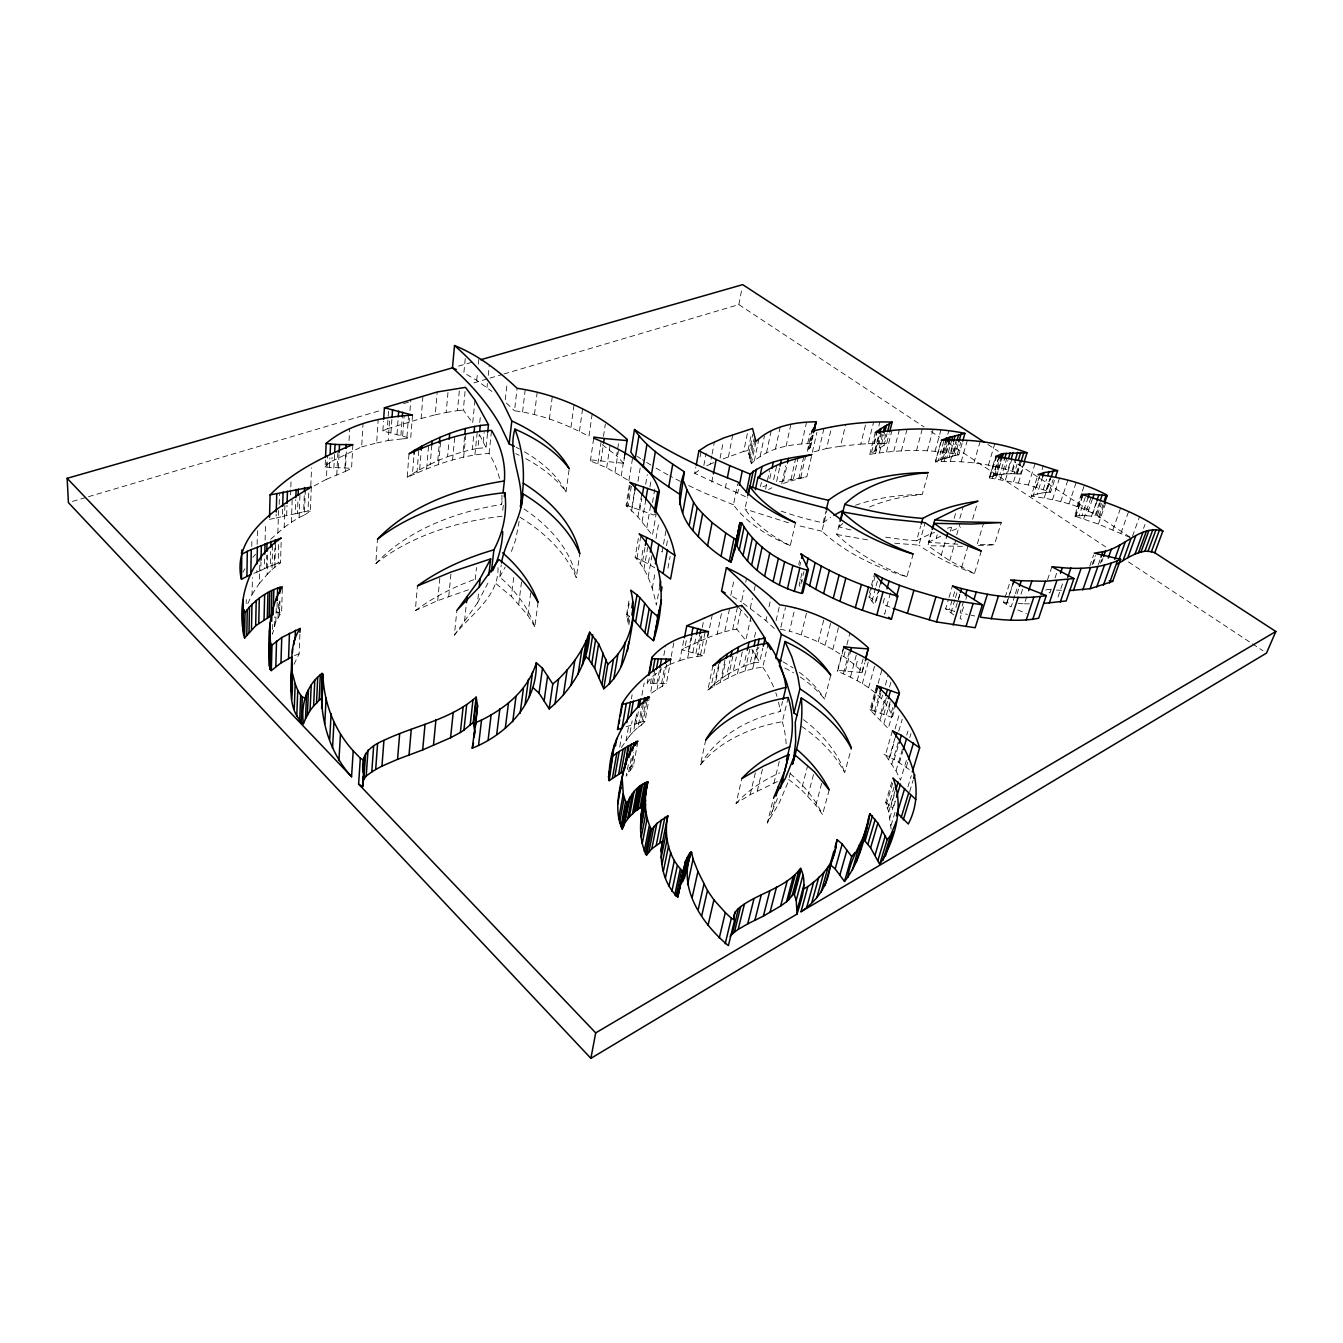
<?xml version="1.0" encoding="UTF-8"?>
<svg xmlns="http://www.w3.org/2000/svg" width="1343" height="1343" viewBox="0 0 1343 1343"><rect width="100%" height="100%" fill="white"/><g stroke="black" fill="none" stroke-linecap="round" stroke-linejoin="round"><path stroke-width="0.75" stroke-dasharray="5 3.75" d="M246.189 603.443L246.256 599.566M251.762 546.483L251.913 538.207M247.834 603.628L252.081 594.345L252.417 577.624M257.151 544.435L257.503 527.933M253.844 573.36L256.866 572.168L256.949 568.005M252.081 594.345L259.367 583.45L259.87 560.535M256.866 572.168L260.794 570.49L260.978 562.197M260.794 570.49L264.437 568.643L264.689 558.285M265.108 540.138L265.511 523.703M266.384 567.804L266.686 555.381M259.367 583.45L267.139 574.468L267.777 549.589M264.437 568.643L270.262 566.125L270.631 551.654M267.139 574.468L271.974 569.55L272.646 544.721M272.747 624.411L272.461 634.148L275.802 621.943L281.61 611.938L282.383 586.807M270.262 566.125L274.392 564.715L274.862 548.196M269.473 519.321L276.087 518.096L276.188 514.033M274.845 567.283L275.533 542.471M274.56 626.493L274.845 616.79M277.883 532.953L278.521 510.491M275.802 621.943L276.205 608.362M279.193 504.397L279.495 494.274M274.392 564.715L278.135 562.969L278.807 540.272M277.195 602.386L276.893 612.861L281.61 611.938M278.035 617.562L278.505 602.084M279.176 612.257L279.495 601.798M271.974 569.55L280.519 562.767L281.275 538.023M276.087 518.096L282.366 516.467L282.618 508.342M279.512 614.674L279.965 600.002M270.732 539.231L284.212 527.396L284.917 505.002M286.68 515.561L286.999 505.421M290.575 494.912L290.776 488.869M290.843 486.854L291.045 480.794M284.212 527.396L291.397 522.293L292.237 497.917M282.366 516.467L295.275 513.748L295.762 499.579M295.275 513.748L297.458 513.379L297.978 499.21M291.397 522.293L299.103 517.508L300.009 493.2M297.458 513.379L303.636 511.733L304.257 495.584M299.103 517.508L304.374 515.057L305.314 490.799M293.999 664.349L299.136 653.823L299.976 632.352M303.636 511.733L308.017 511.045L308.907 488.852M310.821 485.797L311.542 467.784M304.374 515.057L310.317 511.23L311.324 487.005M812.767 435.703L810.4 447.051L808.016 450.895L812.549 430.985M352.89 444.617L351.564 468.287L325.073 467.146L325.442 459.222M325.073 467.146L326.668 464.93L326.937 459.004M314.212 485.914L326.383 479.333L327.507 455.462M329.438 467.8L329.908 457.896M326.668 464.93L331.889 461.237L332.09 457.291M333.87 468.136L334.558 454.303M336.757 475.036L337.949 451.231M338.318 468.304L339.024 454.454M344.916 468.136L345.772 452.339M326.383 479.333L345.319 471.477L346.595 447.739M349.062 440.588L349.7 428.82M331.889 461.237L361.653 446.85L363.046 423.414M361.653 446.85L376.644 442.972L378.155 419.62M412.519 415.105L410.706 438.288L382.856 430.969L383.51 421.299M502.081 516.232A249.328 157.819 8.4 0 0 375.805 563.64L377.467 539.214M382.856 430.969L387.321 428.786L388.765 407.55M376.644 442.972L388.177 440.504L389.789 417.22M390.947 432.882L391.887 419.352M397.008 434.326L398.132 418.865M400.886 435.501L402.329 416.179M388.177 440.504L402.43 438.876L404.176 415.659M406.946 436.979L408.708 413.795M409.078 422.189L409.38 418.344M409.968 410.673L410.84 399.156M499.512 478.494A256.228 141.284 1.7 0 0 489.07 453.464C460.414 455.159 433.05 465.551 407.181 477.386L409.011 453.816M407.181 477.386L412.502 473.827L414.064 454.236M387.321 428.786L421.131 418.529L422.995 395.581M416.951 473.089L418.848 449.586M412.502 473.827L419.637 469.697L420.93 454.068M426.621 468.825L428.602 445.406M468.438 589.762L437.717 600.64L415.323 610.612L417.421 585.934M419.637 469.697L430.18 464.342L431.842 444.869M421.131 418.529L435.25 414.819L437.214 391.971M430.18 464.342L437.784 460.615L439.161 445.07M438.573 464.477L440.655 441.142M435.25 414.819L446.178 412.486L448.226 389.688M437.784 460.615L447.572 456.687L448.998 441.209M437.717 600.64L440.017 576.113M452.574 459.944L454.757 436.693M446.178 412.486L457.459 410.656L459.608 387.926M465.232 358.648L463.872 372.85L476.715 380.354L491.907 391.434M474.986 400.147L472.686 422.944L463.301 410.051L465.484 387.355M448.747 596.46L451.13 572.017M447.572 456.687L463.134 451.684L464.644 436.257M463.637 457.174L465.903 434.007M476.715 380.354L477.537 372.229M478.36 364.104L478.964 358.01M463.134 451.684L472.316 449.485L473.861 434.091M498.001 567.619C498.941 596.645 470.587 614.658 454.37 635.105L456.889 610.377M474.918 454.757L477.285 431.64M479.753 422.525L480.391 416.28M472.316 449.485L477.907 448.31L479.3 434.863M486.989 387.573L487.408 383.494M488.264 375.352L489.322 365.178M483.178 441.981L484.185 432.412M454.37 635.105L464.544 621.104L466.273 604.719M477.907 448.31L486.032 447.706L487.66 432.362M475.221 579.656L476.513 567.501M489.07 453.464L491.555 430.415M464.544 621.104L477.487 602.906L478.595 592.733M505.287 399.71L506.882 385.407M375.805 563.64A250.386 156.661 8.9 0 1 501.678 504.464L502.114 500.553M502.752 510.34L503.659 502.467M592.196 413.845L588.939 436.374C565.789 423.985 540.675 414.114 514.503 410.807L517.105 388.278M627.382 479.787L606.65 467.784L590.4 460.951L590.517 459.826L623.622 463.285L624.596 455.965M538.073 602.319L534.816 626.711A206.805 128.727 2.1 0 0 499.797 576.97L501.208 564.916M522.578 411.898L525.247 389.386M534.816 626.711L527.799 615.212L511.381 596.426L514.117 574.216M534.48 414.332L537.25 391.837M518.7 604.333L521.755 580.058M549.388 419.167L552.275 396.672M527.799 615.212L530.972 590.886M570.943 427.376L574.032 404.881M525.717 458.634A146.068 83.148 5.2 0 1 566.024 491.924L569.231 468.757M579.454 431.237L582.61 408.725M590.4 460.951L593.858 437.063M519.959 517.206A201.383 121.508 3.6 0 1 576.281 577.675L579.807 553.803M597.853 463.771L601.244 440.991M603.46 436.475L605.307 424.17M600.875 461.287L603.662 442.67M606.65 467.784L610.125 445.003M623.622 463.285L616.622 455.747L618.552 443.408M615.027 472.132L618.586 449.351M621.255 475.926L624.881 453.111M628.91 480.76L632.603 457.929M656.475 512.069L652.413 535.32L637.908 516.87L626.073 505.371L629.817 482.305M626.761 506.596L630.203 485.444M655.334 514.369L653.722 514.973L628.155 505.858L631.613 484.722M631.865 507.486L634.4 492.109M631.529 511.196L635.34 488.097M637.975 481.348L640.191 468.019M637.908 516.87L641.786 493.737M639.805 510.206L641.736 498.673M645.681 484.235L647.292 474.7M659.933 585.33L656.341 605.189C652.916 588.049 647.544 570.322 635.138 557.395L638.798 535.857M642.105 521.672L645.698 500.452M629.699 619.794L628.658 625.804L626.677 614.137L629.397 598.139M626.879 617.025L629.615 601.009M637.018 558.319L640.678 536.764M649.928 487.005L651.237 479.367M628.121 621.406L629.498 613.398M640.527 563.775L643.213 548.078M646.772 527.849L650.751 504.649M642.642 561.055L645.009 547.34M652.497 502.584L655.132 487.257M643.935 569.079L647.695 547.474M654.696 567.804L648.283 563.808L649.659 555.968M648.149 577.205L651.959 555.549M656.022 538.459L658.758 522.947M619.744 746.96L621.775 735.444M631.395 698.897L632.117 694.784M652.295 588.268L655.115 572.471M625.989 740.95L629.061 723.726M665.943 530.686L662.099 552.107L660.269 548.767M621.373 747.514L629.414 736.082L632.167 720.805M666.514 545.694L667.572 539.852M626.073 726.781L634.668 724.179L636.548 713.872M629.414 736.082L633.527 731.566L636.632 714.392M628.289 764.62L626.191 776.187L633.376 766.098L637.623 743.032M634.668 724.179L636.146 723.81L638.781 709.373M641.92 695.321L644.17 683.033M628.658 771.973L631.563 756.31M630.236 770.009L633.409 752.684M633.527 731.566L638.076 727.302L642.609 702.557M629.447 767.86L631.747 766.316L634.215 752.869M667.975 568.139L670.123 556.388M670.996 659.161L666.346 683.537L647.192 683.167L647.947 679.088M636.146 723.81L640.208 722.265L643.23 705.78M638.076 727.302L641.35 725.102L645.899 700.375M640.208 722.265L643.196 721.577L646.99 700.996M650.432 683.621L651.943 675.479M641.35 725.102L644.858 721.678L649.424 696.983M654.931 669.267L650.381 693.76L666.346 683.537M653.672 683.822L655.569 673.649M745.449 496.658L694.7 473.34L695.842 467.196M656.878 683.856L659.161 671.651M700.056 456.922L701.197 450.795M656.979 689.765L661.579 665.322M663.845 655.468L665.742 645.345M661.562 683.553L664.634 667.286M703.85 465.45L706.166 453.212M662.452 686.458L667.085 662.049M519.17 521.285L515.678 539.651L510.323 554.458M664.584 667.572L669.687 664.466L670.829 658.406M671.215 656.391L674.304 640.242M503.994 373.975L738.851 304.609L741.907 288.627M706.804 465.82L710.162 464.141L711.723 455.999M712.109 453.968L714.459 441.763M711.807 482.053L712.999 475.909M669.687 664.466L679.759 660.672L684.477 636.498M720.083 458.114L723.256 441.881M708.399 631.63L703.497 655.669L682.076 649.878L684.896 647.83L686.861 637.807M688.254 651.389L691.041 637.337M679.759 660.672L687.633 658.204L692.4 634.081M728.393 456.973L732.791 434.729M725.27 488.214L726.916 480.022M692.904 652.497L696.094 636.464M695.909 653.453L699.938 633.409M699.468 641.4L700.677 635.407M702.288 627.416L704.303 617.427M687.633 658.204L697.621 656.408L702.49 632.335M700.542 654.612L705.428 630.555M723.172 458.87L743.72 451.399L748.236 429.273M795.509 522.796L790.272 545.661A115.229 61.728 13.3 0 1 733.446 504.767L737.676 483.967M684.896 647.83L707.56 637.824L712.445 613.919M737.676 493.401L738.516 489.305M810.971 443.626C789.969 443.845 766.685 448.226 751.358 463.721L748.001 450.593L750.888 436.525M748.672 454.303L752.819 434.175M749.176 457.107L752.08 442.989M749.881 459.004L754.044 438.825M750.452 461.824L755.051 439.597M751.358 463.721L755.975 441.494M707.56 637.824L717.179 634.148L722.131 610.293M754.313 460.85L758.946 438.657M790.272 545.661A113.03 60.687 13.6 0 1 744.979 509.014L747.346 497.665M768.28 643.23L762.774 667.186C742.696 669.284 724.347 679.122 707.795 690.168L712.864 665.893M707.795 690.168L711.001 686.944L715.668 664.701M730.793 595.436L734.084 579.773M760.188 456.184L764.419 436.055M717.179 634.148L724.7 631.747L729.719 607.943M714.056 686.172L719.176 661.948M711.001 686.944L715.416 683.151L719.68 662.972M766.5 452.893L771.184 430.818M788.19 697.487L782.298 721.745A182.782 123.741 17.9 0 0 700.425 764.906L705.679 740.127M760.507 486.552L761.38 482.473M720.284 682.227L725.438 658.036M715.416 683.151L722.064 678.181L725.505 662.082M724.7 631.747L732.623 629.833L737.693 606.062M765.594 489.087L769.539 470.721M774.29 628.474L765.896 620.55L741.504 601.916L744.039 590.165M745.718 582.325L746.574 578.413M722.064 678.181L726.916 674.74L729.937 660.672M751.039 616.655L745.801 640.443L736.77 629.128L741.873 605.391M775.482 448.931L780.216 426.94M769.791 478.561L771.117 472.451M728.141 678.114L733.345 653.974M773.652 479.636L776.758 465.383M726.916 674.74L733.312 671.047L736.367 657.012M779.561 468.086L776.455 482.288L806.824 476.748L811.911 454.589M750.267 608.194L752.416 598.39M754.128 590.551L755.421 584.658M786.075 446.296L790.893 424.354M737.458 673.783L742.746 649.71M781.727 483.984L785.756 465.719M783.54 480.727L787.569 462.479M733.312 671.047L743.703 666.246L746.809 652.245M744.979 671.08L750.334 647.057M754.481 637.27L756.26 629.33M783.523 483.396L790.658 480.995L795.627 458.718M743.703 666.246L749.982 664.063L753.104 650.096M793.478 478.662L798.011 458.45M801.704 443.811L806.606 421.954M749.982 664.063L753.843 662.888L756.982 648.921M752.751 668.68L758.157 644.69M756.613 657.147L758.862 647.192M765.896 620.55L766.786 616.622M769.002 606.801L771.235 596.98M798.766 478.863L803.802 456.654M807.714 443.375L809.963 433.453M800.781 477.47L805.834 455.277M807.244 451.298L811.776 431.355M753.843 662.888L759.618 662.149L762.807 648.199M809.661 448.646L812.834 434.729M810.4 447.051L813.119 435.132M962.176 443.106L958.852 454.773C929.759 448.663 899.071 449.636 869.777 454.37L886.598 443.66L889.116 433.873M812.347 452.255L816.913 432.345M776.103 620.6L779.729 604.854M777.446 781.559L750.166 794.72L736.065 803.45L741.823 778.571M818.827 450.56L823.897 428.702M780.854 627.282L785.437 607.607M798.732 564.53L799.639 560.669M813.976 451.836L826.566 448.528L831.686 426.721M799.74 566.041L800.646 562.18M801.922 573.192L799.186 584.776L800.243 587.059L803.903 571.598M750.166 794.72L756.025 769.925M843.706 646.604L837.528 670.325L862.189 672.574L862.021 671.567C841.843 651.976 816.259 639.134 789.499 631.126L795.09 607.54M757.234 791.027L763.16 766.265M826.566 448.528L840.483 446.229L845.704 424.489M781.156 511.129A182.497 92.516 12.9 0 0 823.108 522.83L825.811 511.549M913.19 554.021L906.861 576.768A141.871 74.755 15.1 0 1 821.966 531.224L827.406 508.577M700.425 764.906A184.344 123.539 17.9 0 1 780.132 711.555L782.566 701.482M801.183 635.088L806.891 611.501M773.904 783.221L779.964 758.577M906.861 576.768A144.859 76.215 15.4 0 1 836.739 534.497L839.996 521.302M850.69 529.981A202.105 101.497 13.6 0 1 839.19 526.892L840.584 521.252M840.483 446.229L860.762 444.097L866.101 422.441M787.753 782.885L779.141 803.198L767.34 822.99L773.501 798.111M767.34 822.99L772.259 811.239L775.112 799.773M818.256 641.904L824.149 618.317M860.762 444.097L868.216 443.694L873.621 422.071M869.777 454.37L875.435 431.825M789.147 777.53L791.061 769.959M871.59 452.306L877.063 430.599M874.377 443.694L876.861 433.89M878.842 426.033L879.833 422.105M825.089 645.144L831.048 621.557M874.679 450.812L879.161 433.084M875.518 450.207L880.001 432.48M875.518 453.699L881.025 432.01M868.216 443.694L878.994 443.71L881.495 433.89M879.195 447.991L882.687 434.225M879.396 452.792L884.919 431.12M878.994 443.71L883.442 443.442L885.944 433.638M884.03 445.389L887.035 433.621M832.828 649.492L838.871 625.905M886.464 451.869L892.037 430.23M829.185 789.919L822.52 814.58L815.856 805.162L801.418 789.785L807.781 765.174M800.277 677.04A107.91 69.567 12.9 0 1 824.585 699.149L830.763 675.193M893.766 451.265L899.39 429.659M876.71 685.635L870.063 709.524L891.45 717.246L892.541 716.692C883.963 693.424 859.218 680.582 837.596 671.332L843.79 647.595M843.807 656.576L846.375 646.738M846.896 644.774L849.985 632.973M807.798 796.265L814.244 771.637M901.338 451.08L907.012 429.508M843.454 673.632L849.716 649.911M845.301 671.366L850.505 651.607M869.441 592.951L870.969 587.193M871.473 585.279L874.528 573.746M869.307 597.92L875.435 574.871M815.856 805.162L821.916 782.415M850.472 676.973L856.8 653.252M871.993 601.278L875.586 587.831M876.106 585.901L878.154 578.212M855.978 666.078L858.093 658.188M878.826 589.275L874.696 604.669L868.417 596.796L876.19 601.093L879.296 589.56M879.346 587.344L880.89 581.569M916.446 450.728L922.221 429.206M857.22 680.616L863.616 656.895M862.021 671.567L864.153 663.694M862.189 672.574L864.858 662.72M884.399 598.407L882.838 604.165L891.45 607.691M862.307 683.805L868.77 660.068M927.258 450.979L933.116 429.491M890.443 592.985L884.634 614.204L881.797 611.485M801.704 726.395A145.665 98.559 12.9 0 1 844.697 772.695L851.395 748.336M868.585 687.885L875.116 664.147M869.626 506.949A190.991 106.248 17.4 0 1 922.255 494.543L928.298 472.602M935.03 451.298L940.956 429.844M1024.004 462.445L1020.378 474.113C993.434 463.923 964.022 460.112 935.316 461.908L941.292 440.336M935.316 461.908L941.863 439.631M935.886 461.186L938.371 460.548L944.364 439.01M885.641 537.166A202.105 101.497 13.6 0 0 916.547 540.809L920.694 525.885M875.401 693.24L877.617 685.316M878.171 683.335L882.032 669.486M938.371 460.548L940.553 459.675L945.455 442.065M895.11 704.605L888.21 728.577L870.734 710.581L877.399 686.676M942.937 451.919L945.103 444.113M947.822 434.377L948.913 430.482M871.641 709.893L877.751 688.002M941.208 461.522L947.218 439.984M894.723 543.21L918.881 545.14L925.142 522.712M942.954 458.97L947.873 441.377M940.553 459.675L944.146 458.618L949.081 441.024M944.129 461.337L950.173 439.816M874.562 711.236L880.152 691.326M874.847 714.476L881.562 690.554M944.146 458.618L946.714 458.064L951.65 440.47M946.714 458.064L949.098 457.342L952.942 443.694M881.478 698.981L882.603 695.019M885.39 685.098L888.176 675.193M950.945 452.944L953.681 443.207M950.273 461.388L956.35 439.883M949.098 457.342L952.54 456.2L956.401 442.552M957.828 544.234L928.433 542.32L931.589 531.14M981.313 551.083L974.447 573.562L949.736 560.753L927.879 545.728L932.109 530.787M880.706 713.418L885.205 697.487M954.134 453.363L956.904 443.626M952.54 456.2L954.94 455.529L958.264 443.845M880.253 719.26L887.051 695.338M889.486 687.129L891.735 679.189M957.358 454.169L960.681 442.485M883.761 714.51L887.74 700.576M936.172 538.442L937.246 534.732M883.963 723.34L890.812 699.401M888.865 708.147L890.006 704.185M961.168 461.791L967.329 440.319M891.399 712.394L893.112 706.435M892.541 716.692L894.841 708.735M941.158 555.532L946.58 536.831M892.407 730.844L885.406 754.984L895.999 770.848L900.465 780.132L907.734 755.891M950.408 531.341L951.482 527.631M954.168 518.398L955.78 512.841M895.059 728.896L899.726 712.915M973.893 462.966L980.138 441.511M888.68 759.567L895.747 735.427M889.821 757.217L894.539 741.118M959.809 518.415L963.351 506.328M898.736 731.213L902.244 719.21M956.703 534.883L959.96 523.736M949.736 560.753L955.78 540.155M891.87 764.016L898.433 741.705M909.261 769.489L894.253 759.433L898.4 745.365M891.131 829.202L888.713 812.095L885.709 802.392L892.39 779.847M895.999 770.848L902.614 748.504M906.76 735.108L907.952 731.096M886.262 804.793L892.961 782.247M899.407 762.706L902.731 751.576M953.815 614.859L945.623 608.849L948.46 599.314M949.031 597.417L952.422 585.968M972.617 519.237L977.385 503.205M988.414 465.165L994.777 443.744M887.74 808.436L894.472 785.873M909.765 737.576L910.957 733.563M961.622 567.518L968.337 545.023M888.713 812.095L896.033 787.636M945.623 608.849L949.266 609.722L956.115 586.841M895.395 800.982L893.145 808.503L890.829 806.354L894.774 793.209M1054.44 480.408L1050.646 492.109L1028.335 484.991L989.237 477.89L995.683 456.351M989.237 477.89L996.321 455.68M989.875 477.201L997.211 455.126M950.894 612.945L954.907 599.582M955.477 597.669L957.76 590.03M889.771 818.172L894.858 801.234M992.393 478.058L998.856 456.519M990.765 476.647L993.3 476.06L999.175 456.502M906.24 767.054L907.918 761.481M994.475 475.707L999.78 458.114M959.825 594.278L954.655 611.451L949.266 609.722M993.3 476.06L995.667 475.355L1000.971 457.762M958.415 599.582L960.715 591.944M891.03 825.542L895.009 812.347M995.633 478.477L1002.13 456.956M995.667 475.355L996.959 475.086L1002.264 457.51M983.831 522.343L977.116 544.553L994.408 544.771L1001.257 522.595M996.959 475.086L999.746 474.75L1004.48 459.121M963.586 601.412L960.127 612.844L967.447 614.406M1000.501 479.098L1007.032 457.577M907.902 786.847L911.309 775.616M999.746 474.75L1003.758 474.079L1007.905 460.431M963.552 606.969L960.06 618.418L964.895 621.003M965.869 599.314L967.027 595.503M1003.758 474.079L1006.629 473.861L1010.221 461.942M909.664 791.615L913.089 780.384M1005.403 480.089L1011.984 458.584M1006.629 473.861L1011.078 473.726L1014.67 462.026M1012.639 471.192L1015.627 461.472M1011.078 473.726L1014.133 473.777L1017.138 464.04M1013.596 481.734L1020.227 460.229M1017.339 472.854L1020.361 463.117M1017.255 473.945L1020.277 464.208M1018.498 482.725L1025.179 461.237M1028.335 484.991L1035.1 463.503M1130.067 537.166L1099.699 517.189C1079.386 504.699 1054.691 499.344 1031.189 496.155L1038.038 474.583M1031.189 496.155L1033.438 495.164L1040.305 473.592M1036.494 487.14L1039.6 477.386M1042.084 469.58L1043.326 465.668M1033.438 495.164L1037.098 494.14L1042.739 476.53M1014.788 595.57L1011.128 606.902L1003.422 602.571L1010.658 579.924M1006.192 604.518L1013.461 581.872M1037.098 494.14L1042.168 492.965L1046.566 479.283M1006.948 602.822L1009.365 595.285M1009.97 593.405L1013.008 583.97M1046.214 490.094L1049.991 478.377M1044.233 497.783L1051.183 476.245M1042.168 492.965L1046.264 492.377L1050.679 478.712M1015.409 593.69L1018.447 584.255M1049.37 491.286L1053.147 479.569M1017.037 593.942L1018.867 588.284M1020.999 594.177L1023.45 586.622M1052.492 499.646L1059.526 478.108M1018.145 603.544L1024.407 603.83L1026.875 596.309M1060.752 501.728L1067.853 480.19M1068.978 504.045L1076.146 482.523M1047.523 579.79L1051.905 566.729M1077.12 506.697L1081.736 492.999M1082.391 491.051L1084.372 485.176M1129.95 537.418L1098.389 524.106L1074.618 516.081L1081.904 494.442M1075.374 516.568L1082.659 494.946M1051.2 589.224L1049.941 592.968L1045.794 590.081M1054.977 578.027L1057.495 570.557M1074.618 516.081L1075.978 515.846L1083.264 494.241M1075.978 515.846L1079.05 515.813L1086.353 494.207M1079.05 515.813L1082.005 515.645L1087.998 497.984M1083.7 518.885L1091.053 497.279M1058.049 596.947L1063.136 582.006M1082.005 515.645L1086.688 515.762L1092.715 498.102M1091.54 516.199L1096.241 502.467M1096.996 501.241L1092.967 512.992L1014.15 461.606M1086.688 515.762L1094.763 516.484L1099.497 502.769M1096.274 514.671L1100.32 502.92M1097.399 515.259L1101.461 503.507M1098.876 516.216L1102.939 504.464M1103.778 505.438L1099.699 517.189L1094.763 516.484M1098.389 524.106L1105.893 502.483M1089.761 566.074L1093.622 555.012M1092.144 564.765L1095.368 555.549M1093.269 563.741L1095.854 556.371M1098.339 564.614L1100.286 559.091M1100.421 563.254L1101.713 559.561M1101.629 562.096L1102.922 558.403M1112.877 529.864L1120.515 508.242M1120.952 533.087L1128.657 511.448M1132.468 536.31L1139.569 516.635M1143.548 528.387L1144.991 524.441M647.192 683.167L650.969 677.829L661.176 669.637M772.259 811.239L777.715 797.776M477.487 602.906L487.929 583.131M499.797 576.97L505.186 567.031M242.965 572.168L244.846 568.777M252.887 557.345L255.606 554.223M694.7 473.34L700.408 469.362M345.319 471.477L351.564 468.287M928.433 542.32L941.51 535.79M768.532 489.456L771.889 487.778M952.019 530.619L960.514 527.178M710.162 464.141L713.972 462.546M762.891 486.804L766.618 485.377M294.453 655.585L299.136 653.823M72.421 501.426L86.472 497.279M88.487 496.692L381.563 410.135M403.639 403.605L411.663 401.238M473.894 382.873L487.945 378.709M489.943 378.122L501.997 374.563M458.534 366.102L472.635 362.056M790.658 480.995L806.824 476.748M954.94 455.529L958.852 454.773M743.72 451.399L748.001 450.593M732.623 629.833L736.77 629.128M631.747 766.316L633.376 766.098M697.621 656.408L703.497 655.669M457.459 410.656L463.301 410.051M278.135 562.969L280.519 562.767M402.43 438.876L410.706 438.288M1046.264 492.377L1050.646 492.109M978.476 545.611L994.408 544.771M1024.407 603.83L1032.129 603.813M962.444 546.332L927.879 545.728M1056.505 590.097L1061.574 590.282M1014.133 473.777L1020.378 474.113M643.196 721.577L644.858 721.678M883.442 443.442L886.598 443.66M1003.422 602.571L1012.219 603.225M308.017 511.045L310.317 511.23M1046.482 589.308L1050.646 589.678M836.739 534.497L867.947 539.953M780.384 629.246L789.499 631.126M971.107 615.195L974.766 615.984M821.966 531.224L797.994 525.516M626.073 505.371L628.155 505.858M788.492 522.813L744.979 509.014M733.446 504.767L708.382 494.644A314.698 151.558 12.8 0 1 687.616 485.024M1017.809 609.991L1026.438 613.499M635.138 557.395L648.283 563.808M883.929 754.246L894.253 759.433M732.573 596.51L741.504 601.916M799.857 579.421L802.694 581.25M987.877 444.483L998.386 451.332M738.851 304.609L924.051 426.923M931.035 431.539L939.781 437.314M948.511 443.089L1105.742 546.937M1128.456 561.945L1250.753 642.726M1252.499 643.868L1262.991 650.801M602.235 444.684L616.622 455.747M885.709 802.392L890.829 806.354M626.677 614.137L629.8 616.588M788.677 779.427L801.418 789.785M496.138 583.735L511.381 596.426M506.412 403.051L514.503 410.807M870.063 709.524L870.734 710.581M751.828 649.206L759.618 662.149M479.569 434.729L486.032 447.706M837.528 670.325L837.596 671.332M680.347 481.382A314.698 151.558 12.8 0 1 669.704 475.791M667.958 474.851A314.698 151.558 12.8 0 1 654.41 467.129M650.902 465.031A314.698 151.558 12.8 0 1 642.323 459.692M640.645 458.618A314.698 151.558 12.8 0 1 637.321 456.452M823.108 522.83A195.088 109.471 17.1 0 1 830.662 517.408M855.525 505.287A195.088 109.471 17.1 0 1 922.255 494.543M839.19 526.892A190.991 106.248 17.4 0 1 842.951 523.367M916.547 540.809A209.928 117.21 19.1 0 1 934.61 532.416M947.419 528.235A209.928 117.21 19.1 0 1 951.247 527.211M974.447 573.562A141.3 72.891 16.3 0 1 918.881 545.14M516.115 447.269A148.754 84.072 5.1 0 1 519.489 449.032M524.374 451.768A148.754 84.072 5.1 0 1 566.024 491.924M515.712 453.649A146.068 83.148 5.2 0 1 519.12 455.26M523.988 508.947A195.39 116.539 3.8 0 1 576.281 577.675M415.323 610.612A277.145 183.118 10.1 0 1 474.364 579.488M501.896 495.131A256.228 141.284 1.7 0 1 501.678 504.464M803.483 719.663A141.754 95.118 12.7 0 1 844.697 772.695M790.221 773.635A147.26 102.639 12.4 0 1 822.52 814.58M738.549 607.355A345.302 224.785 5 0 1 751.056 621.305M782.969 661.864A109.941 70.608 12.6 0 1 793.092 667.924M799.37 672.323A109.941 70.608 12.6 0 1 824.585 699.149M784.866 668.042A107.91 69.567 12.9 0 1 793.646 672.843M736.065 803.45A202.256 139.353 20.2 0 1 779.88 772.863M782.298 721.745A210.7 138.917 8.5 0 1 786.226 745.55M762.774 667.186A185.468 119.947 9 0 1 774.407 688.959M775.784 692.686A185.468 119.947 9 0 1 776.993 696.429M778.504 702.087A185.468 119.947 9 0 1 780.132 711.555"/><path stroke-width="1.5" d="M322.908 674.236C323.663 702.053 334.206 730.172 353.209 750.787L351.564 776.724C326.634 749.36 317.636 710.363 322.908 674.236L322.085 673.397C306.439 684.98 300.731 704.773 303.451 723.743C286.428 709.272 291.397 682.412 292.103 662.452M646.47 786.545C642.021 808.352 635.793 834.288 646.52 855.138L651.523 829.739C644.204 815.738 643.851 797.003 647.914 781.861C628.944 788.173 622.967 811.306 622.279 829.135C610.175 802.761 626.224 773.115 627.735 746.305L637.975 741.118C621.943 757.905 622.279 782.633 617.679 803.903M291.515 657.113L280.956 662.972L271.303 670.61L272.008 645.043L281.761 637.489L300.127 628.457C285.807 649.609 294.99 675.865 291.599 699.3M269.523 517.29L270.094 494.896L311.324 487.005C279.126 506.277 232.725 533.574 241.001 577.792L241.488 579.219L250.805 574.569L251.275 549.623L281.275 538.023C248.908 559.259 235.562 601.16 244.594 638.026L255.674 625.737L271.152 615.749L271.823 590.567M241.488 579.219L241.824 549.925M242.781 630.27L243.033 600.237M243.519 634.954L243.184 604.887M244.594 638.026L245.014 612.593L243.922 609.537M246.894 576.281L247.33 551.318L251.275 549.623M246.81 635.189L247.246 609.772M456.284 369.51L452.473 367.831L67.15 478.309L68.409 502.618L590.886 1058.351L595.704 1032.885L797.087 914.046C801.351 899.323 807.932 883.308 800.629 868.35C786.88 886.581 762.908 891.987 744.442 903.973C739.204 907.583 731.515 912.736 734.604 920.156L728.393 945.657C702.372 924.118 676.587 887.253 691.628 852.419L689.933 852.788L685.518 861.132L677.762 897.141C663.207 883.862 658.473 859.956 662.687 841.054L651.791 848.793L646.52 855.138M897.275 812.985L908.304 823.981C924.672 792.79 913.223 756.613 892.407 730.844L901.371 735.309L919.636 747.782L912.3 771.94M249.009 632.352L249.479 606.986C258.393 597.753 269.758 589.611 282.383 586.807C267.207 610.847 267.895 641.904 269.943 669.2L271.303 670.61M251.477 629.615L251.964 604.266M255.674 625.737L256.211 600.439M257.033 563.859L257.386 547.256M797.087 914.046L796.198 900.314L793.914 893.481L800.629 868.35M258.763 623.303L259.317 598.021M261.029 560.132L261.348 545.627M514.923 429.139C507.016 455.445 524.71 479.938 520.446 506.613C525.382 480.794 524.559 453.8 514.923 429.139A147.411 82.393 5.3 0 1 569.231 468.757A150.114 83.3 5.2 0 0 511.801 421.014L503.205 403.269A498.085 262.17 -1.7 0 0 454.505 345.537L452.473 367.831A493.217 264.353 -2 0 1 500.687 426L509.165 443.912A148.754 84.072 5.1 0 1 514.403 446.396M264.789 554.139L265.041 543.797M264.034 619.996L264.655 594.764M266.787 551.251L266.988 542.958M267.324 617.696L267.962 592.481M269.154 616.655L269.809 591.457M270.749 547.524L270.9 541.33M269.154 665.96L270.161 622.816M269.943 669.2L270.631 643.65L269.507 630.757M271.689 621.238L271.89 613.449M273.133 614.842L273.838 589.661M274.979 544.066L275.097 539.936M276.255 512.002L276.759 493.704M276.423 600.606L276.54 596.728M277.262 600.287L277.632 587.714M275.802 666.615L276.557 641.081M279.747 593.421L279.932 587.126M282.668 506.311L283.104 492.109M280.956 662.972L281.761 637.489M287.066 503.39L287.452 491.219M288.56 658.641L289.45 633.224M295.846 497.565L296.132 489.473M290.692 690.856L291.733 656.912M292.455 652.631L292.589 648.719M298.112 495.164L298.331 489.104M293.932 644.573L294.083 640.645M295.04 639.956L295.41 630.203M294.218 709.44L295.191 683.705L292.539 673.615M304.408 491.538L304.559 487.492M296.753 716.172L297.76 690.403L295.191 683.705M299.976 632.352L300.127 628.457M814.059 431.489L815.94 421.82C794.888 421.971 771.503 426.1 755.975 441.494L752.533 428.484L724.045 437.835L707.711 445.053L698.897 450.812L696.228 465.148M299.674 721.04L300.714 695.254L297.76 690.403M301.268 722.719L302.326 696.933L300.714 695.254M303.451 723.743L305.516 718.673L306.624 692.938M307.346 715.433L308.47 689.698M305.516 718.673L310.082 710.581L311.223 684.896M310.082 710.581L313.607 705.998L314.782 680.347M325.526 457.241L326.164 443.391C349.65 423.347 382.285 416.934 412.519 415.105L384.417 407.768L383.628 419.369M313.607 705.998L316.512 703.178L317.72 677.543M330.109 453.934L330.579 444.046L326.164 443.391M316.512 703.178L319.114 700.24L320.339 674.639M632.939 619.039L647.36 635.524L653.47 640.678C665.054 605.357 665.876 562.599 639.117 533.91L652.396 540.289L674.908 555.465L670.56 579.018L658.104 569.919M321.648 699.821L322.085 673.397M321.615 708.332L322.874 682.697M334.659 452.322L335.045 444.399L330.579 444.046M657.365 618.233L657.533 614.574M324.771 723.81L326.08 698.091M339.124 452.49L339.527 444.583L352.89 444.617C323.025 456.905 292.841 471.494 270.094 494.896M329.723 739.422L331.1 713.62M345.974 448.377L346.192 444.432M332.527 748.202L333.937 722.366M338.94 760.222L340.434 734.336M595.704 1032.885L358.598 784.094L360.327 758.157L353.209 750.787M358.598 784.094L362.694 786.645L363.013 776.909M363.281 772.913C360.125 755.286 369.207 746.473 383.93 740.346C414.366 725.673 450.241 720.033 476.127 697.135L477.588 705.713L475.271 727.486M362.694 786.645L364.373 756.965M362.61 782.885L363.852 779.276L365.632 753.373M363.852 779.276L366.219 775.952L368.032 750.082M392.022 417.421L392.576 409.699M366.219 775.952L371.776 771.973L373.639 746.137M398.267 416.934L398.686 411.143M371.776 771.973L375.687 769.489L377.584 743.669M402.329 416.179L402.615 412.318M375.687 769.489L381.966 766.131L383.93 740.346M414.064 454.236L414.383 450.308C437.13 437.415 462.093 426.47 488.483 424.707L487.66 432.362M268.835 656.24L269.322 650.23M421.249 450.157L421.568 446.245M381.966 766.131L397.545 759.349L399.677 733.647M431.842 444.869L432.177 440.974M409.027 755.035L411.26 729.417M439.346 443.14L439.849 437.314M449.183 439.279L449.72 433.47M397.545 759.349L422.659 749.931L425.043 724.364M433.47 745.214L435.955 719.714M464.829 434.343L465.4 428.551M474.062 432.177L474.65 426.402M474.096 737.038L474.7 730.995L473.256 722.383L476.127 697.135M479.703 431.019L480.29 425.261M422.659 749.931L450.56 737.76L453.212 712.361M466.491 602.671L467.129 596.51L480.156 578.514L490.648 558.923L451.13 572.017L417.421 585.934A280.066 181.926 10.1 0 1 493.905 549.841A297.29 163.997 0.9 0 0 504.8 492.646A251.846 156.644 8.5 0 0 377.467 539.214A252.887 155.469 8.9 0 1 504.364 480.979A258.628 140.008 1.9 0 0 491.555 430.415C462.731 431.976 435.149 442.149 409.011 453.816L414.383 450.308M450.56 737.76L460.364 732.489L463.117 707.14M479.266 586.639L480.156 578.514M460.364 732.489L463.906 730.122L466.692 704.806M470.168 724.951L472.988 699.686M488.835 575.056L490.648 558.923M473.542 724.095L476.412 698.847M491.387 571.967L493.905 549.841M607.775 664.181C629.514 647.108 637.757 616.42 630.74 590.148L637.086 595.016C630.287 626.56 631.697 666.749 603.712 688.791L607.775 664.181L598.625 643.834L589.644 632.2C588.922 662.519 571.682 689.681 549.186 708.886L552.779 683.973L542.488 668.277L536.31 662.72C537.418 702.523 507.268 734.218 472.232 748.236L476.379 717.733M475.137 727.1L477.588 705.713M474.146 737.24L474.818 731.381M503.021 492.713L504.364 480.979M509.165 443.912L511.801 421.014M504.347 496.574L504.8 492.646M478.561 745.432L481.516 720.066C505.807 707.979 528.37 689.748 536.31 662.72M501.443 562.902C505.606 539.332 522.226 518.784 522.83 493.67A203.364 120.551 3.8 0 1 579.807 553.803A197.287 115.599 4 0 0 523.3 483.161M793.495 760.205L795.711 741.588L795.274 722.181L801.284 697.974A147.226 97.955 12.8 0 1 851.395 748.336A143.265 94.53 12.6 0 0 799.924 688.841L797.86 676.519L791.782 656.677L785 641.518L779.83 663.408M488.113 739.993L491.152 714.694M521.151 507.402L522.83 493.67M496.759 734.033L499.881 708.802M505.304 728.124L508.51 702.96M512.741 721.661L515.997 696.547M679.44 498.505L680.229 494.66C662.368 482.523 642.793 470.587 630.841 452.087L634.484 429.542C646.654 447.991 666.38 459.81 684.393 471.88C676.469 493.049 678.148 513.211 692.837 530.586C703.648 542.958 716.356 554.726 731.028 562.046L734.436 550.865L739.909 522.612L741.722 522.947C755.438 546.92 780.787 563.221 807.109 570.12L808.436 569.55L800.764 553.769C830.41 573.159 863.515 587.193 897.812 596.107L891.416 619.274C860.997 610.947 830.981 599.599 804.423 582.426M734.436 550.865L739.909 522.612M520.127 713.301L523.451 688.271M683.788 867.628L683.251 871.641C668.579 858.53 663.576 834.658 667.824 815.772L656.828 823.444L651.523 829.739M525.13 704.219L528.471 679.256M529.26 696.732L532.617 671.836M549.186 708.886L539.03 693.122L542.488 668.277M544.083 700.962L547.608 676.083M554.961 703.933L558.604 679.071C571.984 665.742 583.366 650.146 589.644 632.2M563.456 694.633L567.166 669.855M603.662 442.67L604.283 438.54L627.215 440.605L627.215 439.48C597.047 411.579 557.53 394.305 517.105 388.278C498.673 370.97 478.142 355.005 454.505 345.537M571.077 685.148L574.821 660.454M578.128 673.917L581.922 649.324M582.325 665.322L586.136 640.796M584.658 659.531L588.469 635.054M603.712 688.791L594.68 668.327L588.855 659.312L592.716 634.853M627.433 650.818L628.809 642.021M591.759 663.811L595.654 639.335M624.931 455.042L627.215 439.48M594.68 668.327L598.625 643.834M835.866 847.064L837.092 839.61L842.212 844.008L851.68 856.549L844.495 881.461L835.178 868.921L830.125 864.506C829 884.265 817.165 901.019 800.999 911.729L807.865 886.548C821.312 876.979 833.617 864.153 835.866 847.064L824.971 885.473M599.079 677.695L603.074 653.134M635.189 458.718L638.882 436.122M602.017 683.99L606.062 659.413M634.719 490.178L635.675 484.42L629.817 482.305C651.204 501.661 669.855 526.271 674.908 555.465M643.163 466.995L646.94 444.348M609.319 684.107L613.432 659.564M642.39 494.828L643.683 487.14M613.751 678.92L617.898 654.41M645.731 500.032L647.695 488.499M651.54 474.113L655.401 451.416M621.154 666.481L625.334 642.072M844.495 881.461C859.822 862.273 864.942 837.243 869.911 813.707L877.886 823.108L887.186 839.593L879.715 864.338L870.583 847.802L862.726 838.385M631.764 607.758L632.788 601.731M631.848 615.027L632.889 609M645.345 545.392L646.705 537.553M859.755 852.654L862.307 840.768M623.219 771.352L609.218 780.669C607.607 748.622 623.639 716.172 649.424 696.983L621.843 704.672L617.511 729.501L621.943 728.309L626.308 703.497M654.394 511.129L657.734 491.907L659.363 491.32C651.305 462.63 619.106 448.831 593.724 438.187L593.858 437.063L604.283 438.54M608.899 774.743L613.281 749.629M635.692 621.658L639.872 597.635L637.086 595.016M610.595 767.038L611.602 761.246M612.274 757.402L614.624 743.888M608.597 779.477L612.727 751.929M655.669 512.438L659.363 491.32M609.218 780.669L612.979 754.33M619.056 723.592L619.727 719.781M620.399 715.97L622.716 702.607C634.484 683.99 652.194 670.174 670.996 659.161L651.674 658.725L648.686 675.009M615.413 746.087L616.756 738.381M650.331 552.057L652.396 540.289M612.425 778.101L616.84 752.97L627.735 746.305M640.46 627.147L644.69 603.091L639.872 597.635M879.715 864.338C895.328 839.593 904.527 806.27 892.944 777.983L915.859 799.521M614.825 776.59L619.257 751.476M626.812 722.652L630.471 702.003M668.663 487.207L672.709 464.46M655.401 563.875L658.876 544.284M618.603 774.458L623.068 749.377M888.932 845.838L890.258 838.418M644.875 632.771L649.189 608.681L644.69 603.091M630.79 715.584L633.376 701.147M621.02 772.98L625.519 747.917M647.36 635.524L651.674 611.434L649.189 608.681M624.764 768.683L628.944 745.566M625.922 764.503L626.963 758.711M637.656 707.677L639.15 699.434M628.91 757.586L631.361 744.106M659.933 585.33L660.655 581.368M618.636 819.012L623.236 793.679L622.212 778.655M630.052 754.967L630.74 751.123M663.207 573.092L667.488 549.556M639.15 707.308L640.645 699.065M661.344 591.038L662.065 587.059M632.519 750.771L634.014 742.847M619.61 822.823L624.226 797.49L623.236 793.679M653.47 640.678L661.461 599.733M654.981 633.543L659.379 609.504M635.625 745.164L636.33 741.319M679.608 504.532L684.393 471.88M620.97 826.65L625.62 801.301L624.226 797.49M643.599 703.732L644.741 697.554M649.038 675.093L652.396 656.777C666.564 640.896 687.65 633.409 708.399 631.63L686.777 625.804L684.426 637.841M623.286 826.784L627.953 801.435M622.279 829.135L624.277 824.434L628.96 799.102M646.99 700.996L647.746 696.883M652.698 671.416L654.948 659.195M624.277 824.434L630.152 796.835M682.714 512.808L686.944 489.859L683.788 481.65M625.485 822.151L627.668 818.894L632.368 793.595M656.324 669.586L658.204 659.413M627.668 818.894L629.347 816.829L634.064 791.547M629.347 816.829L632.402 814.026L637.119 788.777M659.917 667.589L661.444 659.447M632.402 814.026L634.249 812.062L638.983 786.83M634.249 812.062L635.323 811.172L640.074 785.957M689.228 525.365L693.576 502.332L686.944 489.859M636.548 810.383L641.299 785.168M635.323 811.172L637.757 809.611L642.525 784.396M665.406 663.224L666.178 659.161M637.757 809.611L640.007 807.898L644.791 782.7M692.837 530.586L697.218 507.52L693.576 502.332M242.63 625.603L243.788 619.509M640.007 807.898L641.484 807.361L646.285 782.18M646.957 784.144L640.896 815.402M643.851 803.181L643.096 807.042L641.484 807.361M644.59 799.303L647.914 781.861M640.863 819.163L645.681 793.914M640.796 825.475L645.647 800.193M640.762 829.286L645.614 803.987M698.209 536.73L702.658 513.614L697.218 507.52M641.266 837.025L646.151 811.692M713.385 473.861L716.172 459.507L698.897 450.812M642.256 843.538L647.175 818.172M644.22 851.428L649.189 826.029M645.345 854.03L650.331 828.631M707.56 545.728L712.126 522.578L702.658 513.614M691.427 635.34L693.022 627.315M648.904 851.831L653.923 826.449M651.791 848.793L656.828 823.444M727.318 477.974L729.769 465.652L716.172 459.507M696.497 634.45L697.705 628.44M656.257 845.167L661.327 819.834M699.938 633.409L700.744 629.397M659.782 842.581L664.886 817.266M660.722 851.126L667.824 815.772M721.04 556.22L725.757 533.02L712.126 522.578M661.142 857.724L666.313 832.358M739.355 485.192L742.293 470.839M661.998 864.388L667.186 838.989M663.375 871.103L668.613 845.687M737.189 605.978A345.302 224.785 5 0 0 721.544 591.189L726.395 567.686C746.49 576.231 763.781 590.215 779.729 604.854C812.7 609.604 843.975 625.452 868.434 647.914L865.396 660.756M729.215 561.659L734.017 538.442L725.757 533.02M665.473 877.852L670.745 852.419M731.028 562.046L739.238 527.749M746.305 492.545L750.149 474.079C767.105 460.129 790.859 457.896 811.911 454.589C793.277 459.692 772.393 463.57 757.956 477.403L755.354 489.725M808.436 569.55L802.896 592.783L801.586 593.371C775.381 586.471 750.301 569.969 736.921 545.997L741.722 522.947M747.732 495.785L749.713 486.334L774.441 494.728L827.406 508.577A143.08 73.949 15 0 0 913.19 554.021A146.102 75.393 15.3 0 1 842.313 511.884L839.996 521.302M748.487 493.603L753.188 471.057M739.204 550.345L744.039 527.245M669.015 885.91L674.354 860.443M752.567 487.694L756.428 469.278M719.68 662.972L720.519 658.943C733.496 648.887 748.504 640.057 765.074 638.244L763.26 646.218M671.903 891.232L677.292 865.748M742.998 555.717L747.9 532.583M759.903 476.681L762.052 466.474M674.74 895.059L680.162 869.576M726.362 658.053L727.218 654.041M747.463 561.021L752.399 537.871M676.1 896.352L681.556 870.868M677.762 897.141L685.518 861.132M678.316 893.095L687.146 857.455M730.81 656.643L732.103 650.616M681.673 882.871L683.167 880.555L688.657 855.155M771.99 468.388L773.299 462.277M751.627 565.151L756.629 541.984M683.167 880.555L689.933 852.788M684.443 878.171L690.923 851.764M737.24 653L738.549 646.973M687.549 884.617L693.089 859.201L691.628 852.419M757.049 570.305L762.119 547.105M780.014 466.055L781.341 459.961M787.569 462.479L788.459 458.433M692.316 896.872L697.94 871.439L693.089 859.201M747.245 650.247L749.025 642.239M764.637 576.164L769.791 552.947M753.994 646.101L755.337 640.107M698.31 909.144L704.051 883.677M757.888 644.925L759.231 638.949M773.132 581.62L778.386 558.386M701.667 916.027L707.476 890.543L697.94 871.439M813.287 432.748L815.872 423.549M813.673 431.741L815.94 421.82M779.309 584.96L784.631 561.71M708.013 925.377L713.905 899.877L707.476 890.543M787.434 588.822L792.823 565.571M608.362 777.06L610.259 768.968M726.395 567.686A348.945 223.341 5.1 0 1 772.124 618.72L781.374 634.366L775.801 658.204A109.941 70.608 12.6 0 1 781.206 660.924M801.553 558.335L802.459 554.474M794.267 591.558L799.74 568.307M806.354 565.823L808.201 558.1M719.26 938.085L725.321 912.568L713.905 899.877M801.586 593.371L807.109 570.12M826.264 509.669L828.53 500.267A196.867 108.447 17 0 1 928.298 472.602A192.737 105.241 17.2 0 0 844.747 504.347L841.037 519.372M809.577 585.951L815.151 562.801M472.232 748.236L473.491 743.082M783.053 699.468L785.957 687.364A187.382 119.107 9.1 0 0 768.28 643.23C748.101 645.244 729.585 654.931 712.864 665.893L720.519 658.943M725.203 943.726L731.364 918.209L725.321 912.568M733.815 917.689L735.242 911.813M815.688 589.376L821.328 566.226M730.105 936.239L732.204 934.107L738.398 908.64M732.204 934.107L734.453 932.109L740.681 906.659M734.453 932.109L738.18 929.406L744.442 903.973M797.205 715.164A141.754 95.118 12.7 0 0 793.965 712.999L799.924 688.841M823.662 593.421L829.386 570.255M776.053 795.963L778.42 786.427L784.648 771.151L788.895 754.464L763.16 766.265L741.823 778.571A204.505 138.665 19.9 0 1 789.734 746.725A212.916 137.993 8.6 0 0 788.19 697.487A184.78 123.036 17.7 0 0 705.679 740.127A186.341 122.817 17.7 0 1 785.957 687.364M786.444 759.953L789.734 746.725M780.401 788.257L788.895 754.464M738.18 929.406L747.715 923.866L754.044 898.484M833.264 598.29L839.09 575.123M796.399 749.092A148.888 102.085 12.4 0 1 829.185 789.919L814.244 771.637L794.871 754.833L792.488 764.285C798.816 742.763 803.618 720.536 801.284 697.974M754.867 920.308L761.263 894.958M879.161 433.084L880.152 429.139L892.138 422.105L889.62 431.909M880.001 432.48L881.008 428.551M781.827 782.801L782.768 779.074M839.929 601.328L845.821 578.145M883.19 432.261L884.684 426.369M885.02 431.17L886.531 425.278M747.715 923.866L763.378 916.094L769.858 890.778M887.538 431.657L889.553 423.817M770.043 912.216L776.573 886.934M855.34 607.741L861.4 584.558M763.378 916.094L780.619 906.055L787.25 880.84M850.505 651.607L851.546 647.662L868.602 648.921M862.391 610.343L868.518 587.16M780.619 906.055L786.562 901.724L793.226 876.543M786.562 901.724L788.643 899.793L795.325 874.629M794.871 754.833L785.319 778.436L773.501 798.111L778.42 786.427M792.169 895.58L798.867 870.432M794.368 894.841L801.083 869.71M880.84 583.802L882.385 578.044L874.528 573.746L880.89 581.569L897.812 596.107M796.198 900.314L802.963 875.166M797.171 909.95L803.987 884.752M876.794 615.044L883.056 591.877M865.765 657.768L867.897 649.894M887.018 588.788L889.1 581.116L882.385 578.044M806.774 907.28L813.673 882.133M811.844 902.412L818.777 877.298M896.352 596.846L899.541 585.33L889.1 581.116M816.88 897.577L823.847 872.497M921.214 524.022L922.775 518.415A211.892 116.169 18.9 0 1 977.989 501.191L956.854 509.148L934.762 519.959L932.126 529.276M945.455 442.065L946.546 438.154L964.945 433.369L962.73 441.159M821.06 892.289L828.06 867.242M947.873 441.377L948.964 437.465M830.662 862.592L833.869 851.093M834.943 847.265L837.092 839.61M949.081 441.024L950.173 437.113M880.152 691.326L881.26 687.347L876.71 685.635C895.529 702.54 912.048 723.222 919.636 747.782M951.65 440.47L952.741 436.576M953.496 441.729L955.142 435.871M835.178 868.921L842.212 844.008M987.407 594.311L980.272 617.159C999.494 619.778 1019.488 622.061 1038.693 618.216L1046.298 595.553C1014.905 600.825 982.69 594.58 952.422 585.968L982.337 604.786L975.186 627.735L936.507 621.927L907.398 613.348L913.911 590.299L899.541 585.33M956.955 440.605L958.6 434.763M932.646 528.924L934.224 523.334L971.174 524.055L1001.257 522.595L960.514 521.873L934.762 519.959M885.776 695.506L887.471 689.53M958.801 441.897L961.017 434.091M888.294 698.595L890.56 690.638M839.811 875.166L846.929 850.253M894.891 705.31L899.441 692.82C890.543 669.519 865.547 656.845 843.79 647.595L843.706 646.604L851.546 647.662M895.412 706.737L899.441 692.82M847.802 877.399C850.052 859.134 861.014 844.73 866.957 827.909M946.58 536.831L947.654 533.087L934.224 523.334M852.402 869.744L859.621 844.881M868.25 819.398L869.911 813.707M862.861 838.855L869.492 816.074M856.381 861.921L863.599 837.109M861.484 845.553L868.686 820.842M929.222 619.778L935.953 596.745M865.228 840.517L872.446 815.839M895.714 737.089L896.889 733.077M867.897 844.159L875.166 819.465M899.004 743.351L901.371 735.309M936.507 621.927L943.323 598.911L982.337 604.786M870.583 847.802L877.886 823.108M903.268 749.713L906.592 738.566M874.948 855.373L882.334 830.662M895.899 789.449L898.148 781.945M896.52 797.222L900.481 784.077M877.886 860.46L885.306 835.732M908.472 759.618L913.492 742.897M999.78 458.114L1000.955 454.203M960.396 592.381L961.554 588.57M1000.971 457.762L1002.147 453.85L1003.439 453.598L1027.026 452.709L1024.608 460.498M1002.264 457.51L1003.439 453.598M953.161 624.999L960.127 602M883.006 860.443L890.493 835.732L896.402 821.194M896.385 815.839L904.662 788.542M1004.48 459.121L1006.243 453.279M885.406 856.146L892.894 831.451M965.332 595.688L967.061 589.963M1008.509 458.483L1010.289 452.625M901.17 817.585L908.623 793.125M1011.38 458.265L1013.176 452.423M913.66 778.52L914.801 774.777M903.285 819.834L910.772 795.375M1015.258 460.078L1017.658 452.289M973.96 599.566L976.311 591.944M966.02 626.593L973.087 603.628M1018.347 460.145L1020.747 452.356M1020.865 462.261L1023.886 452.541M991.218 618.804L998.453 595.99M1042.739 476.53L1043.981 472.602L1057.596 470.638L1055.699 476.496M1047.825 475.372L1049.068 471.46M1013.008 583.97L1014.217 580.193M1051.317 476.748L1053.197 470.889M1019.488 586.387L1021.318 580.747L1045.442 581.25L1073.896 578.531L1066.174 600.959L1043.595 603.443M1010.792 620.063L1018.195 597.299M1028.721 590.651L1031.81 581.25M619.392 793.041L621.221 787.518M1026.253 620.013L1033.774 597.299M1032.733 619.408L1040.305 596.728M1041.043 594.395L1045.442 581.25M1049.269 603.091L1056.874 580.596M1060.483 573.26L1062.38 567.669C1082.038 569.516 1102.603 567.804 1120.65 559.292L1112.675 581.385L1090.046 588.738L1069.33 590.551M1087.998 497.984L1089.324 494.056L1107.169 495.634L1104.45 503.474M1092.715 498.102L1094.058 494.174M1067.719 577.305L1070.908 567.988M1060.299 602.017L1067.97 579.572M1096.929 500.503L1098.943 494.627M1100.169 500.805L1102.2 494.929M1104.299 500.553L1106.33 494.677C1085.228 483.648 1061.625 477.386 1038.038 474.583L1043.981 472.602M1073.376 590.685L1081.098 568.374M1082.76 589.946L1090.55 567.669M1100.941 557.261L1102.888 551.738C1123.772 548.28 1140.459 524.29 1162.87 531.039L1154.779 552.745L1275.85 631.495L1266.483 653.101L590.886 1058.351M1090.046 588.738L1097.886 566.494M1103.577 556.573L1105.524 551.05M1096.744 586.975L1104.618 564.765M1108.227 558.05L1111.5 548.867M1103.392 585.212L1111.316 563.053M1114.74 559.343L1119.995 544.704M1109.486 583.013L1117.426 560.887M1119.34 558.554L1125.249 542.102M1123.084 560.568L1130.991 538.694M1117.376 564.043L1127.818 557.698L1135.742 535.857M1127.818 557.698L1135.02 554.088L1142.977 532.315M1135.02 554.088L1138.461 552.812L1146.435 531.056M1138.461 552.812L1140.962 552.124L1148.937 530.384M1140.962 552.124L1144.874 551.251L1152.882 529.545M1144.874 551.251L1148.03 551.301L1156.054 529.595M1148.03 551.301L1151.387 551.772L1159.445 530.082M651.674 658.725L652.396 656.777M617.511 729.501L618.384 727.419M621.843 704.672L622.716 702.607M467.129 596.51L456.889 610.377L479.115 587.21L498.941 559.544C514.453 571.228 528.571 585.246 538.073 602.319A208.92 127.82 2.3 0 0 502.618 552.846M814.647 426.772L811.776 431.355C837.965 424.657 865.077 421.098 892.138 422.105M245.014 612.593L249.479 606.986M851.68 856.549L855.004 852.486M788.643 899.793L793.914 893.481M887.186 839.593L890.493 835.732M552.779 683.973L558.604 679.071M463.906 730.122L473.256 722.383M613.6 755.521L616.84 752.97M319.114 700.24L320.843 698.981M686.777 625.804L722.131 610.293L741.873 605.391L751.039 616.655L765.074 638.244M800.999 911.729L1275.85 631.495M803.92 888.831L807.865 886.548M247.33 551.318L241.874 554.206L241.371 552.796M384.417 407.768L437.214 391.971L465.484 387.355L474.986 400.147L488.483 424.707M880.152 429.139L875.233 432.647C904.779 428.064 935.651 427.225 964.945 433.369M475.137 722.853L481.516 720.066M946.546 438.154L941.292 440.336C970.234 438.657 999.847 442.535 1027.026 452.709M1002.147 453.85L995.683 456.351L1035.1 463.503L1057.596 470.638M480.693 359.739L742.679 284.649L984.369 442.2M1102.888 551.738L1094.26 553.165L1120.65 559.292M1089.324 494.056L1081.904 494.442C1110.09 503.424 1138.696 513.379 1162.87 531.039M335.045 444.399L339.527 444.583M1021.318 580.747L1010.658 579.924L1023.45 586.622L1046.298 595.553M1062.38 567.669L1051.905 566.729L1073.896 578.531M1109.2 580.847L1112.675 581.385M842.313 511.884L873.789 517.408L925.142 522.712A142.492 72.119 16.2 0 0 981.313 551.083L947.654 533.087M735.125 545.661L736.921 545.997M734.017 538.442L735.846 538.828M1151.387 551.772L1154.779 552.745M913.911 590.299L943.323 598.911M635.675 484.42L657.734 491.907M893.162 608.379L907.398 613.348M881.26 687.347L898.333 693.374M729.769 465.652L750.149 474.079M721.544 591.189L725.254 592.884M302.326 696.933L304.542 697.94M731.364 918.209L734.604 920.156M360.327 758.157L364.473 760.709M888.697 617.243L891.416 619.274M651.674 611.434L657.869 616.571M585.817 656.643L588.855 659.312M532.936 687.549L539.03 693.122M270.631 643.65L272.008 645.043M67.15 478.309L351.564 776.724M1106.33 494.677L1107.169 495.634M770.748 649.458L766.702 642.458A345.302 224.785 5 0 0 763.361 637.489M625.62 801.301L626.946 803.785M779.36 665.406L786.024 680.649L791.967 700.61L793.965 712.999M654.712 509.417L655.132 512.707M749.713 486.334A113.987 60.049 13.5 0 0 795.509 522.796A116.22 61.073 13.3 0 1 738.062 482.087L712.764 471.947A317.133 149.728 12.8 0 1 634.484 429.542M828.53 500.267A183.974 91.458 12.9 0 1 757.956 477.403M833.885 515.393A195.088 109.471 17.1 0 1 842.531 510.743M922.775 518.415A203.733 100.322 13.5 0 1 844.747 504.347M502.752 531.559A294.453 165.407 0.7 0 1 492.78 570.691M781.374 634.366A111.066 70.105 12.5 0 1 830.763 675.193A109.018 69.081 12.8 0 0 785 641.518"/></g></svg>
